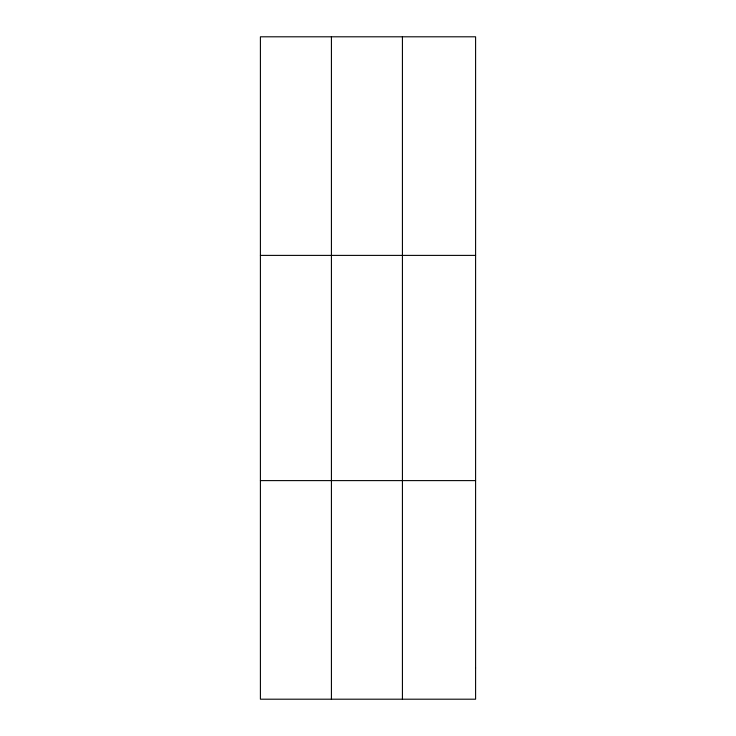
<?xml version="1.0" encoding="UTF-8"?>
<svg xmlns="http://www.w3.org/2000/svg" width="736" height="736" viewBox="0 0 736 736"><rect width="100%" height="100%" fill="white"/><g stroke="black" fill="none" stroke-linecap="round" stroke-linejoin="round"><path stroke-width="1.1" d="M331.421 36.8L331.421 699.2M402.426 36.8L402.426 699.2M260.406 255.392L475.594 255.392M260.406 480.608L475.594 480.608M475.594 667.975L475.594 699.2L260.406 699.2L260.406 36.8L475.594 36.8L475.594 667.975"/></g></svg>
